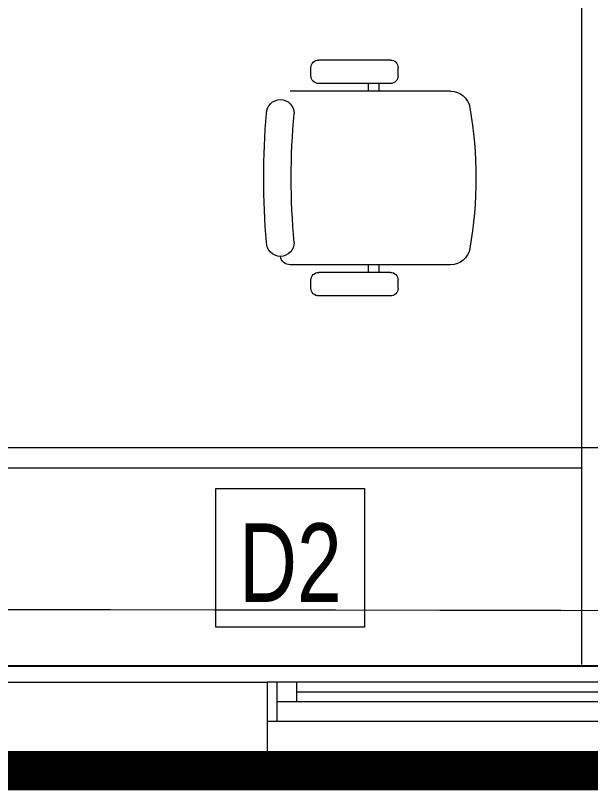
# Model space of a CAD drawing. Header units: metres. Extents: x 75097 to 220762, y -1557923 to -1361206.
# Drawn here: x 197522 to 198986, y -1469936 to -1467982 of the extents above; entities that cross this region are included whole.
import ezdxf

# ---------------------------------------------------------------- set-up
doc = ezdxf.new("R2010")
doc.units = ezdxf.units.M
doc.linetypes.add('DASHED2', pattern=[0.375, 0.25, -0.125])
doc.layers.get('0').update_dxf_attribs({"lineweight": 0})
for name, color, linetype, lineweight in [('A-100 - Copy$0$Aluminum', 8, 'Continuous', 0), ('A-100 - Copy$0$Medical Equipment and Furniture', 8, 'Continuous', 0), ('A-100 - Copy$0$NEW', 8, 'Continuous', 5), ('A-100 - Copy$0$Proj', 8, 'Continuous', 0), ('A-100 - Copy$0$Walls', 8, 'Continuous', 0)]:
    doc.layers.add(name, color=color, linetype=linetype, lineweight=lineweight)
doc.layers.add('A-100 - Copy$0$axes', color=8, linetype='Continuous')
doc.layers.add('E-POWR', color=7, linetype='Continuous', lineweight=9, true_color=0x4e7e3e)
doc.styles.add('A-100 - Copy$0$X3G_ENTITY_2587EA', font='swisscl.ttf', dxfattribs={"height": 200})

# ---------------------------------------------------------------- blocks, each defined once
blk = doc.blocks.new('*X81')
for p, q in [((5, 3), (5, 3)), ((5, 3), (5, 3)), ((5, 3), (5, 3)), ((5, 3), (5, 3)), ((5, 3), (5, 3)), ((5, 3), (5, 3)), ((5, 3), (5, 3)), ((5, 3), (5, 3)), ((5, 3), (5, 3)), ((5, 3), (5, 3)), ((5, 3), (5, 3)), ((5, 3), (5, 3)), ((5, 3), (5, 3)), ((5, 3), (5, 3)), ((5, 3), (5, 3)), ((5, 3), (5, 3)), ((5, 3), (5, 3)), ((5, 3), (5, 3)), ((5, 3), (5, 3)), ((5, 3), (5, 3)), ((5, 3), (5, 3)), ((5, 3), (5, 3)), ((5, 3), (5, 3)), ((5, 3), (5, 3)), ((5, 3), (5, 3)), ((5, 3), (5, 3)), ((5, 3), (5, 3)), ((5, 3), (5, 3)), ((5, 3), (5, 3)), ((5, 3), (5, 3)), ((5, 3), (5, 3)), ((5, 3), (5, 3)), ((5, 3), (5, 3)), ((5, 3), (5, 3)), ((5, 3), (5, 3)), ((5, 3), (5, 3)), ((5, 3), (5, 3)), ((5, 3), (5, 3)), ((5, 3), (5, 3)), ((5, 3), (5, 3)), ((5, 3), (5, 3)), ((5, 3), (5, 3)), ((5, 3), (5, 3)), ((5, 3), (5, 3)), ((5, 3), (5, 3)), ((5, 3), (5, 3)), ((5, 3), (5, 3)), ((5, 3), (5, 3)), ((5, 3), (5, 3)), ((5, 3), (5, 3)), ((5, 3), (5, 3)), ((5, 3), (5, 3)), ((5, 3), (5, 3)), ((5, 3), (5, 3)), ((5, 3), (5, 3)), ((5, 3), (5, 3)), ((5, 3), (5, 3)), ((5, 3), (5, 3)), ((5, 3), (5, 3)), ((5, 3), (5, 3)), ((5, 3), (5, 3)), ((5, 3), (5, 3)), ((5, 3), (5, 3)), ((5, 3), (5, 3)), ((5, 3), (5, 3)), ((5, 3), (5, 3)), ((6, 3), (5, 3)), ((5, 3), (5, 3)), ((6, 3), (5, 3)), ((5, 3), (5, 3)), ((6, 3), (5, 3)), ((5, 3), (5, 3)), ((6, 3), (5, 3)), ((5, 3), (5, 3)), ((5, 3), (5, 3)), ((5, 3), (5, 3)), ((5, 3), (5, 3)), ((5, 3), (5, 3)), ((5, 3), (5, 3)), ((5, 3), (5, 3)), ((5, 3), (5, 3)), ((5, 3), (5, 3)), ((5, 3), (5, 3)), ((5, 3), (5, 3)), ((5, 3), (5, 3)), ((5, 3), (5, 3)), ((5, 3), (5, 3)), ((5, 3), (5, 3)), ((5, 3), (5, 3)), ((5, 3), (5, 3)), ((5, 3), (5, 3)), ((5, 3), (5, 3)), ((5, 3), (5, 3)), ((5, 3), (5, 3)), ((5, 3), (5, 3)), ((5, 3), (5, 3)), ((6, 3), (6, 3)), ((6, 3), (6, 3)), ((6, 3), (6, 3)), ((6, 3), (6, 3)), ((6, 3), (6, 3)), ((6, 3), (6, 3)), ((6, 3), (6, 3)), ((6, 3), (6, 3)), ((6, 3), (6, 3)), ((6, 3), (6, 3)), ((6, 3), (6, 3)), ((6, 3), (6, 3)), ((6, 3), (6, 3)), ((6, 3), (6, 3)), ((6, 3), (6, 3)), ((6, 3), (6, 3)), ((6, 3), (6, 3)), ((6, 3), (6, 3)), ((6, 3), (6, 3)), ((6, 3), (6, 3)), ((6, 3), (6, 3)), ((6, 3), (6, 3)), ((6, 3), (6, 3)), ((6, 3), (6, 3)), ((6, 3), (6, 3)), ((6, 3), (6, 3)), ((6, 3), (6, 3)), ((6, 3), (6, 3)), ((6, 3), (6, 3)), ((6, 3), (6, 3)), ((6, 3), (6, 3)), ((6, 3), (6, 3)), ((6, 3), (6, 3)), ((6, 3), (6, 3)), ((6, 3), (6, 3)), ((6, 3), (6, 3)), ((6, 3), (6, 3)), ((6, 3), (6, 3)), ((6, 3), (6, 3)), ((6, 3), (6, 3)), ((6, 3), (6, 3)), ((6, 3), (6, 3)), ((6, 3), (6, 3)), ((6, 3), (6, 3)), ((6, 3), (6, 3)), ((6, 3), (6, 3)), ((6, 3), (6, 3)), ((6, 3), (6, 3)), ((6, 3), (6, 3)), ((6, 3), (6, 3)), ((6, 3), (6, 3)), ((6, 3), (6, 3)), ((6, 3), (6, 3)), ((6, 3), (6, 3)), ((6, 3), (6, 3)), ((6, 3), (6, 3)), ((6, 3), (6, 3)), ((6, 3), (6, 3)), ((6, 3), (6, 3)), ((6, 3), (6, 3)), ((6, 3), (6, 3)), ((6, 3), (6, 3)), ((6, 3), (6, 3)), ((6, 3), (6, 3)), ((6, 3), (6, 3)), ((6, 3), (6, 3)), ((6, 3), (6, 3)), ((6, 3), (6, 3)), ((6, 3), (6, 3)), ((6, 3), (6, 3)), ((6, 3), (6, 3)), ((6, 3), (6, 3)), ((6, 3), (6, 3)), ((6, 3), (6, 3)), ((6, 3), (6, 3)), ((6, 3), (6, 3)), ((6, 3), (6, 3)), ((6, 3), (6, 3)), ((6, 3), (6, 3)), ((6, 3), (6, 3)), ((6, 3), (6, 3)), ((6, 3), (6, 3)), ((6, 3), (6, 3)), ((6, 3), (6, 3)), ((6, 3), (6, 3)), ((6, 3), (6, 3)), ((6, 3), (6, 3)), ((6, 3), (6, 3)), ((6, 3), (6, 3)), ((6, 3), (6, 3)), ((6, 3), (6, 3)), ((6, 3), (6, 3)), ((6, 3), (6, 3)), ((6, 3), (6, 3)), ((6, 3), (6, 3)), ((6, 3), (6, 3)), ((6, 3), (6, 3)), ((6, 3), (6, 3)), ((6, 3), (6, 3)), ((6, 3), (6, 3)), ((6, 3), (6, 3)), ((6, 3), (6, 3)), ((6, 3), (6, 3)), ((6, 3), (6, 3)), ((6, 3), (6, 3)), ((6, 3), (6, 3)), ((6, 3), (6, 3)), ((6, 3), (6, 3)), ((6, 3), (6, 3)), ((6, 3), (6, 3)), ((6, 3), (6, 3)), ((6, 3), (6, 3)), ((6, 3), (6, 3)), ((6, 3), (6, 3)), ((6, 3), (6, 3)), ((6, 3), (6, 3)), ((6, 3), (6, 3)), ((6, 3), (6, 3)), ((6, 3), (6, 3)), ((6, 3), (6, 3)), ((6, 3), (6, 3)), ((6, 3), (6, 3)), ((6, 3), (6, 3)), ((6, 3), (6, 3)), ((6, 3), (6, 3)), ((6, 3), (6, 3)), ((6, 3), (6, 3)), ((6, 3), (6, 3)), ((6, 3), (6, 3)), ((6, 3), (6, 3)), ((6, 3), (6, 3)), ((6, 3), (6, 3)), ((6, 3), (6, 3)), ((6, 3), (6, 3)), ((6, 3), (6, 3)), ((6, 3), (6, 3)), ((6, 3), (6, 3)), ((6, 3), (6, 3)), ((6, 3), (6, 3)), ((6, 3), (6, 3)), ((6, 3), (6, 3)), ((6, 3), (6, 3)), ((6, 3), (6, 3)), ((6, 3), (6, 3)), ((6, 3), (6, 3)), ((6, 3), (6, 3)), ((6, 3), (6, 3)), ((6, 3), (6, 3)), ((6, 3), (6, 3)), ((6, 3), (6, 3)), ((6, 3), (6, 3)), ((6, 3), (6, 3)), ((6, 3), (6, 3)), ((6, 3), (6, 3)), ((6, 3), (6, 3)), ((6, 3), (6, 3)), ((6, 3), (6, 3)), ((6, 3), (6, 3)), ((6, 3), (6, 3)), ((6, 3), (6, 3)), ((6, 3), (6, 3)), ((6, 3), (6, 3)), ((6, 3), (6, 3)), ((6, 3), (6, 3)), ((6, 3), (6, 3)), ((6, 3), (6, 3)), ((6, 3), (6, 3)), ((6, 3), (6, 3)), ((6, 3), (6, 3)), ((6, 3), (6, 3)), ((6, 3), (6, 3)), ((6, 3), (6, 3)), ((6, 3), (6, 3)), ((6, 3), (6, 3)), ((6, 3), (6, 3)), ((6, 3), (6, 3)), ((6, 3), (6, 3)), ((6, 3), (6, 3)), ((6, 3), (6, 3)), ((6, 3), (6, 3)), ((6, 3), (6, 3)), ((6, 3), (6, 3)), ((6, 3), (6, 3)), ((6, 3), (6, 3)), ((6, 3), (6, 3)), ((6, 3), (6, 3)), ((6, 3), (6, 3)), ((6, 3), (6, 3)), ((6, 3), (6, 3)), ((6, 3), (6, 3)), ((6, 3), (6, 3)), ((6, 3), (6, 3)), ((6, 3), (6, 3)), ((6, 3), (6, 3)), ((6, 3), (6, 3)), ((6, 3), (6, 3)), ((6, 3), (6, 3)), ((6, 3), (6, 3)), ((6, 3), (6, 3)), ((6, 3), (6, 3)), ((6, 3), (6, 3)), ((6, 3), (6, 3)), ((6, 3), (6, 3)), ((6, 3), (6, 3)), ((6, 3), (5, 3)), ((6, 3), (5, 3)), ((6, 3), (5, 3)), ((6, 3), (5, 3)), ((6, 3), (5, 3)), ((6, 3), (6, 3)), ((6, 3), (6, 3)), ((6, 3), (6, 3)), ((6, 3), (6, 3)), ((6, 3), (6, 3)), ((6, 3), (6, 3)), ((6, 3), (6, 3)), ((6, 3), (6, 3)), ((6, 3), (6, 3)), ((6, 3), (6, 3)), ((6, 3), (6, 3)), ((6, 3), (6, 3)), ((6, 3), (6, 3)), ((6, 3), (6, 3)), ((6, 3), (6, 3)), ((6, 3), (6, 3)), ((6, 3), (6, 3)), ((6, 3), (6, 3)), ((6, 3), (6, 3)), ((6, 3), (6, 3)), ((6, 3), (6, 3)), ((6, 3), (6, 3)), ((6, 3), (6, 3)), ((6, 3), (6, 3)), ((6, 3), (6, 3)), ((6, 3), (6, 3)), ((6, 3), (6, 3)), ((6, 3), (6, 3)), ((6, 3), (6, 3)), ((6, 3), (6, 3)), ((6, 3), (6, 3)), ((6, 3), (6, 3)), ((6, 3), (6, 3)), ((6, 3), (6, 3)), ((6, 3), (6, 3)), ((6, 3), (6, 3)), ((6, 3), (6, 3)), ((6, 3), (6, 3)), ((6, 3), (6, 3)), ((6, 3), (6, 3)), ((6, 3), (6, 3)), ((6, 3), (6, 3)), ((6, 3), (6, 3)), ((6, 3), (6, 3)), ((6, 3), (6, 3)), ((6, 3), (6, 3)), ((6, 3), (6, 3)), ((6, 3), (6, 3)), ((6, 3), (6, 3)), ((6, 3), (6, 3)), ((6, 3), (6, 3)), ((6, 3), (6, 3)), ((6, 3), (6, 3)), ((6, 3), (6, 3)), ((6, 3), (6, 3)), ((6, 3), (6, 3)), ((6, 3), (6, 3)), ((6, 3), (6, 3)), ((6, 3), (6, 3)), ((6, 3), (6, 3)), ((6, 3), (6, 3)), ((6, 3), (6, 3)), ((6, 3), (6, 3)), ((6, 3), (6, 3)), ((6, 3), (6, 3)), ((6, 3), (6, 3)), ((6, 3), (6, 3)), ((6, 3), (6, 3)), ((6, 3), (6, 3)), ((6, 3), (6, 3)), ((6, 3), (6, 3)), ((6, 3), (6, 3)), ((6, 3), (6, 3)), ((6, 3), (6, 3)), ((6, 3), (6, 3)), ((6, 3), (6, 3)), ((6, 3), (6, 3)), ((6, 3), (6, 3)), ((6, 3), (6, 3)), ((6, 3), (6, 3)), ((6, 3), (6, 3)), ((6, 3), (6, 3)), ((6, 3), (6, 3)), ((6, 3), (6, 3)), ((6, 3), (6, 3)), ((6, 3), (6, 3)), ((6, 3), (6, 3)), ((6, 3), (6, 3)), ((6, 3), (6, 3)), ((6, 3), (6, 3)), ((6, 3), (6, 3)), ((6, 3), (6, 3)), ((6, 3), (6, 3)), ((6, 3), (6, 3)), ((6, 3), (6, 3)), ((6, 3), (6, 3)), ((6, 3), (6, 3)), ((6, 3), (6, 3)), ((6, 3), (6, 3)), ((6, 3), (6, 3)), ((6, 3), (6, 3)), ((6, 3), (6, 3)), ((6, 3), (6, 3)), ((6, 3), (6, 3)), ((6, 3), (6, 3)), ((6, 3), (6, 3)), ((6, 3), (6, 3)), ((6, 3), (6, 3)), ((6, 3), (6, 3)), ((6, 3), (6, 3)), ((6, 3), (6, 3)), ((6, 3), (6, 3)), ((6, 3), (6, 3)), ((6, 3), (6, 3)), ((6, 3), (6, 3)), ((6, 3), (6, 3)), ((6, 3), (6, 3)), ((6, 3), (6, 3)), ((6, 3), (6, 3)), ((6, 3), (6, 3)), ((6, 3), (6, 3)), ((6, 3), (6, 3)), ((6, 3), (6, 3)), ((6, 3), (6, 3)), ((6, 3), (6, 3)), ((6, 3), (6, 3)), ((6, 3), (6, 3)), ((6, 3), (6, 3)), ((6, 3), (6, 3)), ((6, 3), (6, 3)), ((6, 3), (6, 3)), ((6, 3), (6, 3)), ((6, 3), (6, 3)), ((6, 3), (6, 3)), ((6, 3), (6, 3)), ((6, 3), (6, 3)), ((6, 3), (6, 3)), ((6, 3), (6, 3)), ((6, 3), (6, 3)), ((6, 3), (6, 3)), ((6, 3), (6, 3)), ((6, 3), (6, 3)), ((6, 3), (6, 3)), ((6, 3), (6, 3)), ((6, 3), (6, 3)), ((6, 3), (6, 3)), ((6, 3), (6, 3)), ((6, 3), (6, 3)), ((6, 3), (6, 3)), ((6, 3), (6, 3)), ((6, 3), (6, 3)), ((6, 3), (6, 3)), ((6, 3), (6, 3)), ((6, 3), (6, 3)), ((6, 3), (6, 3)), ((6, 3), (6, 3)), ((6, 3), (6, 3)), ((6, 3), (6, 3)), ((6, 3), (6, 3)), ((6, 3), (6, 3)), ((6, 3), (6, 3)), ((6, 3), (6, 3)), ((6, 3), (6, 3)), ((6, 3), (6, 3)), ((6, 3), (6, 3)), ((6, 3), (6, 3)), ((6, 3), (6, 3)), ((6, 3), (6, 3)), ((6, 3), (6, 3)), ((6, 3), (6, 3)), ((6, 3), (6, 3)), ((6, 3), (6, 3)), ((6, 3), (6, 3)), ((6, 3), (6, 3)), ((6, 3), (6, 3)), ((6, 3), (6, 3)), ((6, 3), (6, 3)), ((6, 3), (6, 3)), ((6, 3), (6, 3)), ((6, 3), (6, 3)), ((6, 3), (6, 3)), ((6, 3), (6, 3)), ((6, 3), (6, 3)), ((6, 3), (6, 3)), ((6, 3), (6, 3)), ((6, 3), (6, 3)), ((6, 3), (6, 3)), ((6, 3), (6, 3)), ((6, 3), (6, 3)), ((6, 3), (6, 3)), ((6, 3), (6, 3)), ((6, 3), (6, 3)), ((6, 3), (6, 3)), ((6, 3), (6, 3)), ((6, 3), (6, 3)), ((6, 3), (6, 3)), ((6, 3), (6, 3)), ((6, 3), (6, 3)), ((6, 3), (6, 3)), ((6, 3), (6, 3)), ((6, 3), (6, 3)), ((6, 3), (6, 3)), ((6, 3), (6, 3)), ((6, 3), (6, 3)), ((6, 3), (6, 3)), ((6, 3), (6, 3)), ((6, 3), (6, 3)), ((6, 3), (6, 3)), ((6, 3), (6, 3)), ((6, 3), (6, 3)), ((6, 3), (6, 3)), ((6, 3), (6, 3)), ((6, 3), (6, 3)), ((6, 3), (6, 3)), ((6, 3), (6, 3)), ((6, 3), (6, 3)), ((6, 3), (6, 3)), ((6, 3), (6, 3)), ((6, 3), (6, 3)), ((6, 3), (6, 3)), ((6, 3), (6, 3)), ((6, 3), (6, 3)), ((6, 3), (6, 3)), ((6, 3), (6, 3)), ((6, 3), (6, 3)), ((6, 3), (6, 3)), ((6, 3), (6, 3)), ((6, 3), (6, 3)), ((6, 3), (6, 3)), ((6, 3), (6, 3)), ((6, 3), (6, 3)), ((6, 3), (6, 3)), ((6, 3), (6, 3)), ((6, 3), (6, 3)), ((6, 3), (6, 3)), ((6, 3), (6, 3)), ((6, 3), (6, 3)), ((6, 3), (6, 3)), ((6, 3), (6, 3)), ((6, 3), (6, 3)), ((6, 3), (6, 3)), ((6, 3), (6, 3)), ((6, 3), (6, 3)), ((6, 3), (6, 3)), ((6, 3), (6, 3)), ((6, 3), (6, 3)), ((6, 3), (6, 3)), ((6, 3), (6, 3)), ((6, 3), (6, 3)), ((6, 3), (6, 3)), ((6, 3), (6, 3)), ((6, 3), (6, 3)), ((6, 3), (6, 3)), ((6, 3), (6, 3)), ((6, 3), (6, 3)), ((6, 3), (6, 3)), ((6, 3), (6, 3)), ((6, 3), (6, 3)), ((6, 3), (6, 3)), ((6, 3), (6, 3)), ((6, 3), (6, 3)), ((6, 3), (6, 3)), ((6, 3), (6, 3)), ((6, 3), (6, 3)), ((6, 3), (6, 3)), ((6, 3), (6, 3)), ((6, 3), (6, 3)), ((6, 3), (6, 3)), ((6, 3), (6, 3)), ((6, 3), (6, 3)), ((6, 3), (6, 3)), ((6, 3), (6, 3)), ((6, 3), (6, 3)), ((6, 3), (6, 3)), ((6, 3), (6, 3)), ((6, 3), (6, 3)), ((6, 3), (6, 3)), ((6, 3), (6, 3)), ((6, 3), (6, 3)), ((6, 3), (6, 3)), ((6, 3), (6, 3)), ((6, 3), (6, 3)), ((6, 3), (6, 3)), ((6, 3), (6, 3)), ((6, 3), (6, 3)), ((6, 3), (6, 3)), ((6, 3), (6, 3)), ((6, 3), (6, 3)), ((6, 3), (6, 3)), ((6, 3), (6, 3)), ((6, 3), (6, 3)), ((6, 3), (6, 3)), ((6, 3), (6, 3)), ((6, 3), (6, 3)), ((6, 3), (6, 3)), ((6, 3), (6, 3)), ((6, 3), (6, 3)), ((6, 3), (6, 3)), ((6, 3), (6, 3)), ((6, 3), (6, 3)), ((6, 3), (6, 3)), ((6, 3), (6, 3)), ((6, 3), (6, 3)), ((6, 3), (6, 3)), ((6, 3), (6, 3)), ((6, 3), (6, 3)), ((6, 3), (6, 3)), ((6, 3), (6, 3)), ((6, 3), (6, 3)), ((6, 3), (6, 3)), ((6, 3), (6, 3)), ((6, 3), (6, 3)), ((6, 3), (6, 3)), ((6, 3), (6, 3)), ((6, 3), (6, 3)), ((6, 3), (6, 3)), ((6, 3), (6, 3))]:
    blk.add_line(p, q)
blk = doc.blocks.new('*X82')
for p, q in [((13, 1), (13, 1)), ((13, 1), (13, 1)), ((13, 1), (13, 1)), ((13, 1), (13, 1)), ((13, 1), (13, 1)), ((13, 1), (13, 1)), ((13, 1), (13, 1)), ((13, 1), (13, 1)), ((13, 1), (13, 1)), ((13, 1), (13, 1)), ((13, 1), (13, 1)), ((13, 1), (13, 1)), ((13, 1), (13, 1)), ((13, 1), (13, 1)), ((13, 1), (13, 1)), ((13, 1), (14, 1)), ((13, 1), (14, 1)), ((13, 1), (14, 1)), ((13, 1), (13, 1)), ((13, 1), (13, 1)), ((13, 1), (13, 1)), ((13, 1), (13, 1)), ((13, 1), (13, 1)), ((13, 1), (13, 1)), ((13, 1), (13, 1)), ((13, 1), (13, 1)), ((13, 1), (13, 1)), ((13, 1), (13, 1)), ((13, 1), (13, 1)), ((13, 1), (13, 1)), ((13, 1), (13, 1)), ((13, 1), (13, 1)), ((13, 1), (13, 1)), ((13, 1), (13, 1)), ((13, 1), (13, 1)), ((13, 1), (13, 1)), ((13, 1), (13, 1)), ((13, 1), (13, 1)), ((13, 1), (13, 1)), ((13, 1), (13, 1)), ((13, 1), (13, 1)), ((13, 1), (13, 1)), ((13, 1), (13, 1)), ((13, 1), (13, 1)), ((13, 1), (13, 1)), ((13, 1), (13, 1)), ((13, 1), (13, 1)), ((13, 1), (13, 1)), ((13, 1), (13, 1)), ((13, 1), (13, 1)), ((13, 1), (13, 1)), ((13, 1), (13, 1)), ((13, 1), (13, 1)), ((13, 1), (13, 1)), ((13, 1), (13, 1)), ((13, 1), (13, 1)), ((13, 1), (13, 1)), ((13, 1), (13, 1)), ((13, 1), (13, 1)), ((13, 1), (13, 1)), ((13, 1), (13, 1)), ((13, 1), (13, 1)), ((13, 1), (13, 1)), ((13, 1), (13, 1)), ((13, 1), (13, 1)), ((13, 1), (13, 1)), ((13, 1), (13, 1)), ((13, 1), (13, 1)), ((13, 1), (13, 1)), ((13, 1), (13, 1)), ((13, 1), (13, 1)), ((13, 1), (13, 1)), ((13, 1), (13, 1)), ((13, 1), (13, 1)), ((13, 1), (13, 1)), ((13, 1), (13, 1)), ((13, 1), (13, 1)), ((13, 1), (13, 1)), ((13, 1), (13, 1)), ((13, 1), (13, 1)), ((13, 1), (13, 1)), ((13, 1), (13, 1)), ((13, 1), (13, 1)), ((13, 1), (13, 1)), ((13, 1), (13, 1)), ((13, 1), (13, 1)), ((13, 1), (13, 1)), ((13, 1), (13, 1)), ((13, 1), (13, 1)), ((13, 1), (13, 1)), ((13, 1), (13, 1)), ((13, 1), (13, 1)), ((13, 1), (13, 1)), ((13, 1), (13, 1)), ((13, 1), (13, 1)), ((13, 1), (13, 1)), ((13, 1), (13, 1)), ((13, 1), (13, 1)), ((13, 1), (13, 1)), ((13, 1), (13, 1)), ((13, 1), (13, 1)), ((13, 1), (13, 1)), ((13, 1), (13, 1)), ((13, 1), (13, 1)), ((13, 1), (13, 1)), ((13, 1), (13, 1)), ((13, 1), (13, 1)), ((13, 1), (13, 1)), ((13, 1), (13, 1)), ((13, 1), (13, 1)), ((13, 1), (13, 1)), ((13, 1), (13, 1)), ((13, 1), (13, 1)), ((13, 1), (13, 1)), ((13, 1), (13, 1)), ((13, 1), (13, 1)), ((13, 1), (13, 1)), ((13, 1), (13, 1)), ((13, 1), (13, 1)), ((13, 1), (13, 1)), ((13, 1), (13, 1)), ((13, 1), (13, 1)), ((13, 1), (13, 1)), ((13, 1), (14, 1)), ((13, 0), (13, 0)), ((13, 0), (13, 0)), ((13, 0), (13, 0)), ((13, 0), (13, 0)), ((13, 0), (13, 0)), ((13, 0), (13, 0)), ((13, 0), (13, 0)), ((13, 0), (13, 0)), ((13, 0), (13, 0)), ((13, 0), (13, 0)), ((13, 0), (13, 0)), ((13, 0), (13, 0)), ((13, 0), (13, 0)), ((13, 0), (13, 0)), ((13, 0), (13, 0)), ((13, 0), (13, 0)), ((13, 0), (13, 0)), ((13, 0), (13, 0)), ((13, 0), (13, 0)), ((13, 0), (13, 0)), ((13, 0), (13, 0)), ((13, 0), (13, 0)), ((13, 0), (13, 0)), ((13, 0), (13, 0)), ((13, 0), (13, 0)), ((13, 0), (13, 0)), ((13, 0), (13, 0)), ((13, 0), (13, 0)), ((13, 0), (13, 0)), ((13, 0), (13, 0)), ((13, 0), (13, 0)), ((13, 0), (13, 0)), ((13, 0), (13, 0)), ((13, 0), (13, 0)), ((13, 0), (13, 0)), ((13, 0), (13, 0)), ((13, 0), (13, 0)), ((13, 0), (13, 0)), ((13, 0), (13, 0)), ((13, 0), (13, 0)), ((13, 0), (13, 0)), ((13, 0), (13, 0)), ((13, 0), (13, 0)), ((13, 0), (13, 0)), ((13, 0), (13, 0)), ((13, 0), (13, 0)), ((13, 0), (13, 0)), ((13, 0), (13, 0)), ((13, 0), (14, 0)), ((13, 0), (14, 0)), ((13, 0), (13, 0)), ((13, 0), (14, 0)), ((14, 1), (14, 1)), ((14, 1), (14, 1)), ((14, 1), (14, 1)), ((14, 1), (14, 1)), ((14, 1), (14, 1)), ((14, 1), (14, 1)), ((14, 1), (14, 1)), ((14, 1), (14, 1)), ((14, 1), (14, 1)), ((14, 1), (14, 1)), ((14, 1), (14, 1)), ((14, 1), (14, 1)), ((14, 1), (14, 1)), ((14, 1), (14, 1)), ((14, 1), (14, 1)), ((14, 1), (14, 1)), ((14, 1), (14, 1)), ((14, 1), (14, 1)), ((14, 1), (14, 1)), ((14, 1), (14, 1)), ((14, 1), (14, 1)), ((14, 1), (14, 1)), ((14, 1), (14, 1)), ((14, 1), (14, 1)), ((14, 1), (14, 1)), ((14, 1), (14, 1)), ((14, 1), (14, 1)), ((14, 1), (14, 1)), ((14, 1), (14, 1)), ((14, 1), (14, 1)), ((14, 1), (14, 1)), ((14, 1), (14, 1)), ((14, 1), (14, 1)), ((14, 1), (14, 1)), ((14, 1), (14, 1)), ((14, 1), (14, 1)), ((14, 1), (14, 1)), ((14, 1), (14, 1)), ((14, 1), (14, 1)), ((14, 1), (14, 1)), ((14, 1), (14, 1)), ((14, 1), (14, 1)), ((14, 1), (14, 1)), ((14, 1), (14, 1)), ((14, 1), (14, 1)), ((14, 1), (14, 1)), ((14, 1), (14, 1)), ((14, 1), (14, 1)), ((14, 1), (14, 1)), ((14, 1), (14, 1)), ((14, 1), (14, 1)), ((14, 1), (14, 1)), ((14, 1), (14, 1)), ((14, 1), (14, 1)), ((14, 1), (14, 1)), ((14, 1), (14, 1)), ((14, 1), (14, 1)), ((14, 1), (14, 1)), ((14, 1), (14, 1)), ((14, 1), (14, 1)), ((14, 1), (14, 1)), ((14, 1), (14, 1)), ((14, 1), (14, 1)), ((14, 1), (14, 1)), ((14, 1), (14, 1)), ((14, 1), (14, 1)), ((14, 1), (14, 1)), ((14, 1), (14, 1)), ((14, 1), (14, 1)), ((14, 1), (14, 1)), ((14, 1), (14, 1)), ((14, 1), (14, 1)), ((14, 1), (14, 1)), ((14, 1), (14, 1)), ((14, 1), (14, 1)), ((14, 1), (14, 1)), ((14, 1), (14, 1)), ((14, 1), (14, 1)), ((14, 1), (14, 1)), ((14, 1), (14, 1)), ((14, 1), (14, 1)), ((14, 1), (14, 1)), ((14, 1), (14, 1)), ((14, 1), (14, 1)), ((14, 1), (14, 1)), ((14, 1), (14, 1)), ((14, 1), (14, 1)), ((14, 1), (14, 1)), ((14, 1), (14, 1)), ((14, 1), (14, 1)), ((14, 1), (14, 1)), ((14, 1), (14, 1)), ((14, 1), (14, 1)), ((14, 1), (14, 1)), ((14, 0), (14, 0)), ((14, 0), (14, 0)), ((14, 0), (14, 0)), ((14, 0), (14, 0)), ((14, 0), (14, 0)), ((14, 0), (14, 0)), ((14, 0), (14, 0)), ((14, 0), (14, 0)), ((14, 0), (14, 0)), ((14, 0), (14, 0)), ((14, 0), (14, 0)), ((14, 0), (14, 0)), ((14, 0), (14, 0)), ((14, 0), (14, 0)), ((14, 0), (14, 0)), ((14, 0), (14, 0)), ((14, 0), (14, 0)), ((14, 0), (14, 0)), ((14, 0), (14, 0)), ((14, 0), (14, 0)), ((14, 0), (14, 0)), ((14, 0), (14, 0)), ((14, 0), (14, 0)), ((14, 0), (14, 0)), ((14, 0), (14, 0)), ((14, 0), (14, 0)), ((14, 0), (14, 0)), ((14, 0), (14, 0)), ((14, 0), (14, 0)), ((14, 0), (14, 0)), ((14, 0), (14, 0)), ((14, 0), (14, 0)), ((14, 0), (14, 0)), ((14, 0), (14, 0)), ((14, 0), (14, 0)), ((14, 0), (14, 0)), ((14, 0), (14, 0)), ((14, 0), (14, 0)), ((14, 0), (14, 0)), ((14, 0), (14, 0)), ((14, 0), (14, 0)), ((14, 0), (14, 0)), ((14, 0), (14, 0)), ((14, 0), (14, 0)), ((14, 0), (14, 0)), ((14, 0), (14, 0)), ((14, 0), (14, 0)), ((14, 0), (14, 0)), ((13, 0), (13, 0)), ((13, 0), (14, 0)), ((13, 0), (13, 0)), ((13, 0), (14, 0)), ((13, 0), (13, 0)), ((13, 0), (14, 0)), ((13, 0), (13, 0)), ((13, 0), (13, 0)), ((13, 0), (13, 0)), ((13, 0), (13, 0)), ((13, 0), (14, 0)), ((13, 0), (13, 0)), ((13, 0), (14, 0)), ((13, 0), (13, 0)), ((13, 0), (14, 0)), ((13, 0), (13, 0)), ((13, 0), (14, 0)), ((13, 0), (13, 0)), ((13, 0), (14, 0)), ((13, 0), (13, 0)), ((13, 0), (14, 0)), ((13, 0), (13, 0)), ((13, 0), (14, 0)), ((13, 0), (13, 0)), ((13, 0), (13, 0)), ((13, 0), (13, 0)), ((13, 0), (14, 0)), ((13, 0), (13, 0)), ((13, 0), (14, 0)), ((13, 0), (13, 0)), ((13, 0), (14, 0)), ((13, 0), (13, 0)), ((13, 0), (14, 0)), ((13, 0), (13, 0)), ((13, 0), (13, 0)), ((13, 0), (13, 0)), ((13, 0), (13, 0)), ((13, 0), (13, 0)), ((13, 0), (13, 0)), ((13, 0), (13, 0)), ((13, 0), (13, 0)), ((13, 0), (13, 0)), ((13, 0), (13, 0)), ((13, 0), (13, 0)), ((13, 0), (13, 0)), ((13, 0), (13, 0)), ((13, 0), (13, 0)), ((13, 0), (13, 0)), ((13, 0), (13, 0)), ((13, 0), (13, 0)), ((13, 0), (13, 0)), ((13, 0), (13, 0)), ((13, 0), (13, 0)), ((13, 0), (13, 0)), ((13, 0), (13, 0)), ((13, 0), (13, 0)), ((13, 0), (13, 0)), ((13, 0), (13, 0)), ((13, 0), (13, 0)), ((13, 0), (13, 0)), ((13, 0), (13, 0)), ((13, 0), (13, 0)), ((13, 0), (13, 0)), ((13, 0), (13, 0)), ((13, -1), (13, -1)), ((13, -1), (13, -1)), ((13, -1), (13, -1)), ((13, -1), (13, -1)), ((13, -1), (13, -1)), ((13, -1), (14, -1)), ((13, -1), (13, -1)), ((14, 0), (14, 0)), ((14, 0), (14, 0)), ((14, 0), (14, 0)), ((14, 0), (14, 0)), ((14, 0), (14, 0)), ((14, 0), (14, 0)), ((14, 0), (14, 0)), ((14, 0), (14, 0)), ((14, 0), (14, 0)), ((14, 0), (14, 0)), ((14, 0), (14, 0)), ((14, 0), (14, 0)), ((14, 0), (14, 0)), ((14, 0), (14, 0)), ((14, 0), (14, 0)), ((13, 0), (14, 0)), ((14, 0), (14, 0)), ((14, 0), (14, 0)), ((14, 0), (14, 0)), ((14, 0), (14, 0)), ((14, 0), (14, 0)), ((14, 0), (14, 0)), ((14, 0), (14, 0)), ((14, 0), (14, 0)), ((14, 0), (14, 0)), ((14, 0), (14, 0)), ((14, 0), (14, 0)), ((14, 0), (14, 0)), ((14, 0), (14, 0)), ((14, 0), (14, 0)), ((14, 0), (14, 0)), ((14, 0), (14, 0)), ((14, 0), (14, 0)), ((14, 0), (14, 0)), ((14, 0), (14, 0)), ((14, 0), (14, 0)), ((14, 0), (14, 0)), ((14, 0), (14, 0)), ((14, 0), (14, 0)), ((14, 0), (14, 0)), ((14, 0), (14, 0)), ((14, 0), (14, 0)), ((14, 0), (14, 0)), ((14, 0), (14, 0)), ((14, 0), (14, 0)), ((14, 0), (14, 0)), ((14, 0), (14, 0)), ((14, 0), (14, 0)), ((14, 0), (14, 0)), ((14, 0), (14, 0)), ((14, -1), (14, -1)), ((14, -1), (14, -1)), ((14, -1), (14, -1)), ((14, -1), (14, -1)), ((14, -1), (14, -1))]:
    blk.add_line(p, q)
blk = doc.blocks.new('A-100 - Copy$0$GF21018-P')
for p, q in [((-0.2207, 0.4756), (-0.2207, 0.0675)), ((0.2205, 0.4756), (0.2205, 0.0675)), ((-0.2806, 0.3422), (-0.2598, 0.3422)), ((0.2596, 0.3422), (0.2804, 0.3422)), ((-0.3002, 0.3226), (-0.3002, 0.14)), ((-0.2402, 0.3226), (-0.2402, 0.14)), ((0.24, 0.3226), (0.24, 0.14)), ((0.3, 0.3226), (0.3, 0.14)), ((-0.2402, 0.2937), (-0.2207, 0.2937)), ((0.2205, 0.2937), (0.24, 0.2937)), ((-0.2402, 0.2671), (-0.2207, 0.2671)), ((0.2205, 0.2671), (0.24, 0.2671)), ((-0.2806, 0.1204), (-0.2598, 0.1204)), ((0.2596, 0.1204), (0.2804, 0.1204))]:
    blk.add_line(p, q)
for points in [[(0.24, 0.2937), (0.24, 0.2937), (0.24, 0.2937), (0.24, 0.2937), (0.24, 0.2937), (0.24, 0.2937), (0.24, 0.2937), (0.24, 0.2937), (0.24, 0.2937), (0.24, 0.2937), (0.24, 0.2937), (0.24, 0.2937), (0.24, 0.2937), (0.24, 0.2937), (0.24, 0.2937), (0.24, 0.2937), (0.24, 0.2937), (0.24, 0.2937), (0.24, 0.2937), (0.24, 0.2937), (0.24, 0.2937), (0.24, 0.2937), (0.24, 0.2937), (0.24, 0.2937), (0.24, 0.2937), (0.24, 0.2937), (0.24, 0.2937), (0.24, 0.2937), (0.24, 0.2937), (0.24, 0.2937), (0.24, 0.2937), (0.24, 0.2937), (0.24, 0.2937), (0.24, 0.2937), (0.24, 0.2937), (0.24, 0.2937), (0.24, 0.2937), (0.24, 0.2937), (0.24, 0.2937), (0.24, 0.2937), (0.24, 0.2937), (0.24, 0.2937), (0.24, 0.2937), (0.24, 0.2937), (0.24, 0.2937), (0.24, 0.2937), (0.24, 0.2937), (0.24, 0.2937), (0.24, 0.2937), (0.24, 0.2937), (0.24, 0.2937), (0.24, 0.2937), (0.24, 0.2937), (0.24, 0.2937), (0.24, 0.2937), (0.24, 0.2937), (0.24, 0.2937), (0.24, 0.2937), (0.24, 0.2937), (0.24, 0.2937), (0.24, 0.2937), (0.24, 0.2937), (0.24, 0.2937), (0.24, 0.2937), (0.24, 0.2937), (0.24, 0.2937), (0.24, 0.2937), (0.24, 0.2937), (0.24, 0.2937), (0.24, 0.2937), (0.24, 0.2937), (0.24, 0.2937), (0.24, 0.2937), (0.24, 0.2937), (0.24, 0.2937), (0.24, 0.2937), (0.24, 0.2937), (0.24, 0.2937), (0.24, 0.2937), (0.24, 0.2937), (0.24, 0.2937), (0.24, 0.2937), (0.24, 0.2937), (0.24, 0.2937), (0.24, 0.2937), (0.24, 0.2937), (0.24, 0.2937), (0.24, 0.2937), (0.24, 0.2937), (0.24, 0.2937), (0.24, 0.2937), (0.24, 0.2937), (0.24, 0.2937), (0.24, 0.2937), (0.24, 0.2937), (0.24, 0.2937), (0.24, 0.2937), (0.24, 0.2937), (0.24, 0.2937), (0.24, 0.2937), (0.24, 0.2937), (0.24, 0.2937), (0.24, 0.2937), (0.24, 0.2937), (0.24, 0.2937), (0.24, 0.2937), (0.24, 0.2937), (0.24, 0.2937), (0.24, 0.2937), (0.24, 0.2937), (0.24, 0.2937), (0.24, 0.2937), (0.24, 0.2937), (0.24, 0.2937), (0.24, 0.2937), (0.24, 0.2937), (0.24, 0.2937), (0.24, 0.2937), (0.24, 0.2937), (0.24, 0.2937), (0.24, 0.2937), (0.24, 0.2937), (0.24, 0.2937), (0.24, 0.2937), (0.24, 0.2937), (0.24, 0.2937), (0.24, 0.2937), (0.24, 0.2937), (0.24, 0.2937), (0.24, 0.2937), (0.24, 0.2937), (0.24, 0.2937), (0.24, 0.2937), (0.24, 0.2937), (0.24, 0.2937), (0.24, 0.2937), (0.24, 0.2937), (0.24, 0.2937), (0.24, 0.2937), (0.24, 0.2937), (0.24, 0.2937), (0.24, 0.2937), (0.24, 0.2937), (0.24, 0.2937), (0.24, 0.2937), (0.24, 0.2937), (0.24, 0.2937), (0.24, 0.2937), (0.24, 0.2937), (0.24, 0.2937), (0.24, 0.2937), (0.24, 0.2937), (0.24, 0.2937), (0.24, 0.2937), (0.24, 0.2937), (0.24, 0.2937), (0.24, 0.2937), (0.24, 0.2937), (0.24, 0.2937), (0.24, 0.2937), (0.24, 0.2937), (0.24, 0.2937), (0.24, 0.2937), (0.24, 0.2937), (0.24, 0.2937), (0.24, 0.2937), (0.24, 0.2937), (0.24, 0.2937), (0.24, 0.2937), (0.24, 0.2937), (0.24, 0.2937), (0.24, 0.2937), (0.24, 0.2937), (0.24, 0.2937), (0.24, 0.2937), (0.24, 0.2937), (0.24, 0.2937), (0.24, 0.2937), (0.24, 0.2937), (0.24, 0.2937), (0.24, 0.2937), (0.24, 0.2937), (0.24, 0.2937), (0.24, 0.2937), (0.24, 0.2937), (0.24, 0.2937), (0.24, 0.2937), (0.24, 0.2937), (0.24, 0.2937), (0.24, 0.2937), (0.24, 0.2937), (0.24, 0.2937), (0.24, 0.2937), (0.24, 0.2937), (0.24, 0.2937), (0.24, 0.2937), (0.24, 0.2937), (0.24, 0.2937), (0.24, 0.2937), (0.24, 0.2937), (0.24, 0.2937), (0.24, 0.2937), (0.24, 0.2937), (0.24, 0.2937), (0.24, 0.2937), (0.24, 0.2937), (0.24, 0.2937), (0.24, 0.2937), (0.24, 0.2937), (0.24, 0.2937), (0.24, 0.2937), (0.24, 0.2937), (0.24, 0.2937), (0.24, 0.2937), (0.24, 0.2937), (0.24, 0.2937), (0.24, 0.2937), (0.24, 0.2937), (0.24, 0.2937), (0.24, 0.2937), (0.24, 0.2937), (0.24, 0.2937), (0.24, 0.2937), (0.24, 0.2937), (0.24, 0.2937), (0.24, 0.2937), (0.24, 0.2937), (0.24, 0.2937), (0.24, 0.2937), (0.24, 0.2937), (0.24, 0.2937), (0.24, 0.2937), (0.24, 0.2937), (0.24, 0.2937), (0.24, 0.2937), (0.24, 0.2937), (0.24, 0.2937), (0.24, 0.2937), (0.24, 0.2937), (0.24, 0.2937), (0.24, 0.2937), (0.24, 0.2937), (0.24, 0.2937), (0.24, 0.2937), (0.24, 0.2937), (0.24, 0.2937), (0.24, 0.2937), (0.24, 0.2937), (0.24, 0.2937), (0.24, 0.2937), (0.24, 0.2937), (0.24, 0.2937), (0.24, 0.2937), (0.24, 0.2937), (0.24, 0.2937), (0.24, 0.2937), (0.24, 0.2937), (0.24, 0.2937), (0.24, 0.2937), (0.24, 0.2937), (0.24, 0.2937), (0.24, 0.2937), (0.24, 0.2937), (0.24, 0.2937), (0.24, 0.2937), (0.24, 0.2937), (0.24, 0.2937), (0.24, 0.2937), (0.24, 0.2937), (0.24, 0.2937), (0.24, 0.2937), (0.24, 0.2937), (0.24, 0.2937), (0.24, 0.2937), (0.24, 0.2937), (0.24, 0.2937), (0.24, 0.2937)], [(0.24, 0.2937), (0.24, 0.2937), (0.24, 0.2937), (0.24, 0.2937), (0.24, 0.2937), (0.24, 0.2937), (0.24, 0.2937), (0.24, 0.2937), (0.24, 0.2937), (0.24, 0.2937), (0.24, 0.2937), (0.24, 0.2937), (0.24, 0.2937), (0.24, 0.2937), (0.24, 0.2937), (0.24, 0.2937), (0.24, 0.2937), (0.24, 0.2937), (0.24, 0.2937), (0.24, 0.2937), (0.24, 0.2937), (0.24, 0.2937), (0.24, 0.2937), (0.24, 0.2937), (0.24, 0.2937), (0.24, 0.2937), (0.24, 0.2937), (0.24, 0.2937), (0.24, 0.2937), (0.24, 0.2937), (0.24, 0.2937), (0.24, 0.2937), (0.24, 0.2937), (0.24, 0.2937), (0.24, 0.2937), (0.24, 0.2937), (0.24, 0.2937), (0.24, 0.2937), (0.24, 0.2937), (0.24, 0.2937), (0.24, 0.2937), (0.24, 0.2937), (0.24, 0.2937), (0.24, 0.2937), (0.24, 0.2937), (0.24, 0.2937), (0.24, 0.2937), (0.24, 0.2937), (0.24, 0.2937), (0.24, 0.2937), (0.24, 0.2937), (0.24, 0.2937), (0.24, 0.2937), (0.24, 0.2937), (0.24, 0.2937), (0.24, 0.2937), (0.24, 0.2937), (0.24, 0.2937), (0.24, 0.2937), (0.24, 0.2937), (0.24, 0.2937), (0.24, 0.2937), (0.24, 0.2937), (0.24, 0.2937), (0.24, 0.2937), (0.24, 0.2937), (0.24, 0.2937), (0.24, 0.2937), (0.24, 0.2937), (0.24, 0.2937), (0.24, 0.2937), (0.24, 0.2937), (0.24, 0.2937), (0.24, 0.2937), (0.24, 0.2937), (0.24, 0.2937), (0.24, 0.2937), (0.24, 0.2937), (0.24, 0.2937), (0.24, 0.2937), (0.24, 0.2937), (0.24, 0.2937), (0.24, 0.2937), (0.24, 0.2937), (0.24, 0.2937), (0.24, 0.2937), (0.24, 0.2937), (0.24, 0.2937), (0.24, 0.2937), (0.24, 0.2937), (0.24, 0.2937), (0.24, 0.2937), (0.24, 0.2937), (0.24, 0.2937), (0.24, 0.2937), (0.24, 0.2937), (0.24, 0.2937), (0.24, 0.2937), (0.24, 0.2937), (0.24, 0.2937), (0.24, 0.2937), (0.24, 0.2937), (0.24, 0.2937), (0.24, 0.2937), (0.24, 0.2937), (0.24, 0.2937), (0.24, 0.2937), (0.24, 0.2937), (0.24, 0.2937), (0.24, 0.2937), (0.24, 0.2937), (0.24, 0.2937), (0.24, 0.2937), (0.24, 0.2937), (0.24, 0.2937), (0.24, 0.2937), (0.24, 0.2937), (0.24, 0.2937), (0.24, 0.2937), (0.24, 0.2937), (0.24, 0.2937), (0.24, 0.2937), (0.24, 0.2937), (0.24, 0.2937), (0.24, 0.2937), (0.24, 0.2937), (0.24, 0.2937), (0.24, 0.2937), (0.24, 0.2937), (0.24, 0.2937), (0.24, 0.2937), (0.24, 0.2937), (0.24, 0.2937), (0.24, 0.2937), (0.24, 0.2937), (0.24, 0.2937), (0.24, 0.2937), (0.24, 0.2937), (0.24, 0.2937), (0.24, 0.2937), (0.24, 0.2937), (0.24, 0.2937), (0.24, 0.2937), (0.24, 0.2937), (0.24, 0.2937), (0.24, 0.2937), (0.24, 0.2937), (0.24, 0.2937), (0.24, 0.2937), (0.24, 0.2937), (0.24, 0.2937), (0.24, 0.2937), (0.24, 0.2937), (0.24, 0.2937), (0.24, 0.2937), (0.24, 0.2937), (0.24, 0.2937), (0.24, 0.2937), (0.24, 0.2937), (0.24, 0.2937), (0.24, 0.2937), (0.24, 0.2937), (0.24, 0.2937), (0.24, 0.2937), (0.24, 0.2937), (0.24, 0.2937), (0.24, 0.2937), (0.24, 0.2937), (0.24, 0.2937), (0.24, 0.2937), (0.24, 0.2937), (0.24, 0.2937), (0.24, 0.2937), (0.24, 0.2937), (0.24, 0.2937), (0.24, 0.2937), (0.24, 0.2937), (0.24, 0.2937), (0.24, 0.2937), (0.24, 0.2937), (0.24, 0.2937), (0.24, 0.2937), (0.24, 0.2937), (0.24, 0.2937), (0.24, 0.2937), (0.24, 0.2937), (0.24, 0.2937), (0.24, 0.2937), (0.24, 0.2937), (0.24, 0.2937), (0.24, 0.2937), (0.24, 0.2937), (0.24, 0.2937), (0.24, 0.2937), (0.24, 0.2937), (0.24, 0.2937), (0.24, 0.2937), (0.24, 0.2937), (0.24, 0.2937), (0.24, 0.2937), (0.24, 0.2937), (0.24, 0.2937), (0.24, 0.2937), (0.24, 0.2937), (0.24, 0.2937), (0.24, 0.2937), (0.24, 0.2937), (0.24, 0.2937), (0.24, 0.2937), (0.24, 0.2937), (0.24, 0.2937), (0.24, 0.2937), (0.24, 0.2937), (0.24, 0.2937), (0.24, 0.2937), (0.24, 0.2937), (0.24, 0.2937), (0.24, 0.2937), (0.24, 0.2937)], [(0.24, 0.2937), (0.24, 0.2937), (0.24, 0.2937), (0.24, 0.2937), (0.24, 0.2937), (0.24, 0.2937), (0.24, 0.2937), (0.24, 0.2937), (0.24, 0.2937), (0.24, 0.2937), (0.24, 0.2937), (0.24, 0.2937), (0.24, 0.2937), (0.24, 0.2937), (0.24, 0.2937), (0.24, 0.2937), (0.24, 0.2937), (0.24, 0.2937), (0.24, 0.2937), (0.24, 0.2937), (0.24, 0.2937), (0.24, 0.2937), (0.24, 0.2937), (0.24, 0.2937), (0.24, 0.2937), (0.24, 0.2937), (0.24, 0.2937), (0.24, 0.2937), (0.24, 0.2937), (0.24, 0.2937), (0.24, 0.2937), (0.24, 0.2937), (0.24, 0.2937), (0.24, 0.2937), (0.24, 0.2937), (0.24, 0.2937), (0.24, 0.2937), (0.24, 0.2937), (0.24, 0.2937), (0.24, 0.2937), (0.24, 0.2937), (0.24, 0.2937), (0.24, 0.2937), (0.24, 0.2937), (0.24, 0.2937), (0.24, 0.2937), (0.24, 0.2937), (0.24, 0.2937), (0.24, 0.2937), (0.24, 0.2937), (0.24, 0.2937), (0.24, 0.2937), (0.24, 0.2937), (0.24, 0.2937), (0.24, 0.2937), (0.24, 0.2937), (0.24, 0.2937), (0.24, 0.2937), (0.24, 0.2937), (0.24, 0.2937), (0.24, 0.2937), (0.24, 0.2937), (0.24, 0.2937), (0.24, 0.2937), (0.24, 0.2937), (0.24, 0.2937), (0.24, 0.2937), (0.24, 0.2937), (0.24, 0.2937), (0.24, 0.2937), (0.24, 0.2937), (0.24, 0.2937), (0.24, 0.2937), (0.24, 0.2937), (0.24, 0.2937), (0.24, 0.2937), (0.24, 0.2937), (0.24, 0.2937), (0.24, 0.2937), (0.24, 0.2937), (0.24, 0.2937), (0.24, 0.2937), (0.24, 0.2937), (0.24, 0.2937), (0.24, 0.2937), (0.24, 0.2937), (0.24, 0.2937), (0.24, 0.2937), (0.24, 0.2937), (0.24, 0.2937), (0.24, 0.2937), (0.24, 0.2937), (0.24, 0.2937), (0.24, 0.2937), (0.24, 0.2937), (0.24, 0.2937), (0.24, 0.2937), (0.24, 0.2937), (0.24, 0.2937), (0.24, 0.2937), (0.24, 0.2937), (0.24, 0.2937), (0.24, 0.2937), (0.24, 0.2937), (0.24, 0.2937), (0.24, 0.2937), (0.24, 0.2937), (0.24, 0.2937), (0.24, 0.2937), (0.24, 0.2937), (0.24, 0.2937), (0.24, 0.2937), (0.24, 0.2937), (0.24, 0.2937), (0.24, 0.2937), (0.24, 0.2937), (0.24, 0.2937), (0.24, 0.2937), (0.24, 0.2937), (0.24, 0.2937), (0.24, 0.2937), (0.24, 0.2937), (0.24, 0.2937), (0.24, 0.2937), (0.24, 0.2937), (0.24, 0.2937), (0.24, 0.2937), (0.24, 0.2937), (0.24, 0.2937), (0.24, 0.2937), (0.24, 0.2937), (0.24, 0.2937), (0.24, 0.2937), (0.24, 0.2937), (0.24, 0.2937), (0.24, 0.2937), (0.24, 0.2937), (0.24, 0.2937), (0.24, 0.2937), (0.24, 0.2937), (0.24, 0.2937), (0.24, 0.2937), (0.24, 0.2937), (0.24, 0.2937), (0.24, 0.2937), (0.24, 0.2937), (0.24, 0.2937), (0.24, 0.2937), (0.24, 0.2937), (0.24, 0.2937), (0.24, 0.2937), (0.24, 0.2937), (0.24, 0.2937), (0.24, 0.2937), (0.24, 0.2937), (0.24, 0.2937), (0.24, 0.2937), (0.24, 0.2937), (0.24, 0.2937), (0.24, 0.2937), (0.24, 0.2937), (0.24, 0.2937), (0.24, 0.2937), (0.24, 0.2937), (0.24, 0.2937), (0.24, 0.2937), (0.24, 0.2937), (0.24, 0.2937), (0.24, 0.2937), (0.24, 0.2937), (0.24, 0.2937), (0.24, 0.2937), (0.24, 0.2937), (0.24, 0.2937), (0.24, 0.2937), (0.24, 0.2937), (0.24, 0.2937), (0.24, 0.2937), (0.24, 0.2937), (0.24, 0.2937), (0.24, 0.2937), (0.24, 0.2937), (0.24, 0.2937), (0.24, 0.2937), (0.24, 0.2937), (0.24, 0.2937), (0.24, 0.2937), (0.24, 0.2937), (0.24, 0.2937), (0.24, 0.2937), (0.24, 0.2937), (0.24, 0.2937), (0.24, 0.2937), (0.24, 0.2937), (0.24, 0.2937), (0.24, 0.2937), (0.24, 0.2937), (0.24, 0.2937), (0.24, 0.2937), (0.24, 0.2937), (0.24, 0.2937), (0.24, 0.2937), (0.24, 0.2937), (0.24, 0.2937), (0.24, 0.2937), (0.24, 0.2937), (0.24, 0.2937), (0.24, 0.2937), (0.24, 0.2937), (0.24, 0.2937), (0.24, 0.2937), (0.24, 0.2937), (0.24, 0.2937), (0.24, 0.2937)]]:
    blk.add_lwpolyline(points, close=True)
for centre, radius, start, end in [((-0.0001, -0.5295), 1.0695, 80.3671, 99.6329), ((-0.1707, 0.4756), 0.05, 99.6329, 180), ((0.1705, 0.4756), 0.05, 0, 80.3671), ((-0.2806, 0.3226), 0.0196, 90, 180), ((-0.2598, 0.3226), 0.0196, 360, 90), ((0.2596, 0.3226), 0.0196, 90, 180), ((0.2804, 0.3226), 0.0196, 0, 90), ((-0.2806, 0.14), 0.0196, 180, 270), ((-0.2598, 0.14), 0.0196, 270, 360), ((0.2596, 0.14), 0.0196, 180, 270), ((0.2804, 0.14), 0.0196, 270, 0), ((-0.1957, 0.0675), 0.025, 180, 261.4721), ((-0.1643, 0.0425), 0.0351, 90, 270), ((0, 1.8467), 1.7767, 264.6946, 275.3053), ((0.1641, 0.0425), 0.0351, 270, 90), ((0, 1.8314), 1.8314, 264.8532, 275.147)]:
    blk.add_arc(centre, radius, start, end)
at = {"layer": 'A-100 - Copy$0$NEW'}
for points in [[(0.24, 0.2937), (0.24, 0.2937), (0.24, 0.2937), (0.24, 0.2937), (0.24, 0.2937), (0.24, 0.2937), (0.24, 0.2937), (0.24, 0.2937)], [(0.24, 0.2937), (0.24, 0.2937), (0.24, 0.2937), (0.24, 0.2937), (0.24, 0.2937), (0.24, 0.2937), (0.24, 0.2937)], [(0.24, 0.2937), (0.24, 0.2937), (0.24, 0.2937), (0.24, 0.2937), (0.24, 0.2937), (0.24, 0.2937), (0.24, 0.2937), (0.24, 0.2937), (0.24, 0.2937)], [(0.24, 0.2937), (0.24, 0.2937), (0.24, 0.2937), (0.24, 0.2937), (0.24, 0.2937), (0.24, 0.2937), (0.24, 0.2937), (0.24, 0.2937), (0.24, 0.2937), (0.24, 0.2937)], [(0.24, 0.2937), (0.24, 0.2937), (0.24, 0.2937), (0.24, 0.2937), (0.24, 0.2937), (0.24, 0.2937), (0.24, 0.2937), (0.24, 0.2937), (0.24, 0.2937), (0.24, 0.2937), (0.24, 0.2937), (0.24, 0.2937), (0.24, 0.2937), (0.24, 0.2937), (0.24, 0.2937)], [(0.24, 0.2937), (0.24, 0.2937), (0.24, 0.2937), (0.24, 0.2937), (0.24, 0.2937), (0.24, 0.2937), (0.24, 0.2937), (0.24, 0.2937), (0.24, 0.2937), (0.24, 0.2937)], [(0.24, 0.2937), (0.24, 0.2937), (0.24, 0.2937), (0.24, 0.2937), (0.24, 0.2937), (0.24, 0.2937), (0.24, 0.2937), (0.24, 0.2937), (0.24, 0.2937), (0.24, 0.2937)], [(0.24, 0.2937), (0.24, 0.2937), (0.24, 0.2937), (0.24, 0.2937), (0.24, 0.2937), (0.24, 0.2937), (0.24, 0.2937), (0.24, 0.2937), (0.24, 0.2937), (0.24, 0.2937)], [(0.24, 0.2937), (0.24, 0.2937), (0.24, 0.2937), (0.24, 0.2937), (0.24, 0.2937), (0.24, 0.2937), (0.24, 0.2937), (0.24, 0.2937), (0.24, 0.2937), (0.24, 0.2937), (0.24, 0.2937), (0.24, 0.2937), (0.24, 0.2937), (0.24, 0.2937), (0.24, 0.2937), (0.24, 0.2937), (0.24, 0.2937), (0.24, 0.2937)], [(0.24, 0.2937), (0.24, 0.2937), (0.24, 0.2937), (0.24, 0.2937), (0.24, 0.2937), (0.24, 0.2937), (0.24, 0.2937), (0.24, 0.2937), (0.24, 0.2937), (0.24, 0.2937), (0.24, 0.2937), (0.24, 0.2937)], [(0.24, 0.2937), (0.24, 0.2937), (0.24, 0.2937), (0.24, 0.2937), (0.24, 0.2937), (0.24, 0.2937), (0.24, 0.2937)], [(0.24, 0.2937), (0.24, 0.2937), (0.24, 0.2937), (0.24, 0.2937), (0.24, 0.2937), (0.24, 0.2937), (0.24, 0.2937), (0.24, 0.2937), (0.24, 0.2937), (0.24, 0.2937), (0.24, 0.2937), (0.24, 0.2937), (0.24, 0.2937), (0.24, 0.2937), (0.24, 0.2937), (0.24, 0.2937), (0.24, 0.2937), (0.24, 0.2937), (0.24, 0.2937), (0.24, 0.2937), (0.24, 0.2937), (0.24, 0.2937), (0.24, 0.2937), (0.24, 0.2937), (0.24, 0.2937), (0.24, 0.2937), (0.24, 0.2937), (0.24, 0.2937), (0.24, 0.2937), (0.24, 0.2937), (0.24, 0.2937), (0.24, 0.2937), (0.24, 0.2937), (0.24, 0.2937), (0.24, 0.2937), (0.24, 0.2937), (0.24, 0.2937), (0.24, 0.2937), (0.24, 0.2937), (0.24, 0.2937), (0.24, 0.2937), (0.24, 0.2937), (0.24, 0.2937), (0.24, 0.2937), (0.24, 0.2937), (0.24, 0.2937), (0.24, 0.2937), (0.24, 0.2937), (0.24, 0.2937), (0.24, 0.2937), (0.24, 0.2937), (0.24, 0.2937), (0.24, 0.2937), (0.24, 0.2937), (0.24, 0.2937), (0.24, 0.2937), (0.24, 0.2937), (0.24, 0.2937), (0.24, 0.2937), (0.24, 0.2937), (0.24, 0.2937), (0.24, 0.2937), (0.24, 0.2937), (0.24, 0.2937), (0.24, 0.2937), (0.24, 0.2937), (0.24, 0.2937), (0.24, 0.2937), (0.24, 0.2937), (0.24, 0.2937), (0.24, 0.2937), (0.24, 0.2937), (0.24, 0.2937), (0.24, 0.2937), (0.24, 0.2937), (0.24, 0.2937), (0.24, 0.2937), (0.24, 0.2937), (0.24, 0.2937), (0.24, 0.2937), (0.24, 0.2937), (0.24, 0.2937), (0.24, 0.2937), (0.24, 0.2937), (0.24, 0.2937), (0.24, 0.2937), (0.24, 0.2937), (0.24, 0.2937), (0.24, 0.2937), (0.24, 0.2937), (0.24, 0.2937), (0.24, 0.2937), (0.24, 0.2937), (0.24, 0.2937), (0.24, 0.2937), (0.24, 0.2937), (0.24, 0.2937), (0.24, 0.2937), (0.24, 0.2937), (0.24, 0.2937), (0.24, 0.2937), (0.24, 0.2937), (0.24, 0.2937), (0.24, 0.2937), (0.24, 0.2937), (0.24, 0.2937), (0.24, 0.2937), (0.24, 0.2937), (0.24, 0.2937), (0.24, 0.2937), (0.24, 0.2937)], [(0.24, 0.2937), (0.24, 0.2937), (0.24, 0.2937), (0.24, 0.2937), (0.24, 0.2937), (0.24, 0.2937), (0.24, 0.2937), (0.24, 0.2937), (0.24, 0.2937), (0.24, 0.2937), (0.24, 0.2937), (0.24, 0.2937), (0.24, 0.2937), (0.24, 0.2937), (0.24, 0.2937), (0.24, 0.2937), (0.24, 0.2937)], [(0.24, 0.2937), (0.24, 0.2937), (0.24, 0.2937), (0.24, 0.2937), (0.24, 0.2937), (0.24, 0.2937), (0.24, 0.2937), (0.24, 0.2937), (0.24, 0.2937), (0.24, 0.2937), (0.24, 0.2937), (0.24, 0.2937), (0.24, 0.2937), (0.24, 0.2937), (0.24, 0.2937), (0.24, 0.2937), (0.24, 0.2937), (0.24, 0.2937), (0.24, 0.2937), (0.24, 0.2937), (0.24, 0.2937), (0.24, 0.2937), (0.24, 0.2937), (0.24, 0.2937), (0.24, 0.2937), (0.24, 0.2937), (0.24, 0.2937), (0.24, 0.2937), (0.24, 0.2937), (0.24, 0.2937), (0.24, 0.2937), (0.24, 0.2937), (0.24, 0.2937), (0.24, 0.2937), (0.24, 0.2937), (0.24, 0.2937), (0.24, 0.2937), (0.24, 0.2937), (0.24, 0.2937), (0.24, 0.2937), (0.24, 0.2937), (0.24, 0.2937), (0.24, 0.2937), (0.24, 0.2937), (0.24, 0.2937), (0.24, 0.2937), (0.24, 0.2937), (0.24, 0.2937), (0.24, 0.2937), (0.24, 0.2937), (0.24, 0.2937), (0.24, 0.2937), (0.24, 0.2937), (0.24, 0.2937), (0.24, 0.2937), (0.24, 0.2937), (0.24, 0.2937), (0.24, 0.2937), (0.24, 0.2937), (0.24, 0.2937), (0.24, 0.2937), (0.24, 0.2937), (0.24, 0.2937), (0.24, 0.2937), (0.24, 0.2937), (0.24, 0.2937), (0.24, 0.2937), (0.24, 0.2937), (0.24, 0.2937), (0.24, 0.2937), (0.24, 0.2937), (0.24, 0.2937), (0.24, 0.2937), (0.24, 0.2937), (0.24, 0.2937), (0.24, 0.2937), (0.24, 0.2937), (0.24, 0.2937), (0.24, 0.2937), (0.24, 0.2937), (0.24, 0.2937), (0.24, 0.2937), (0.24, 0.2937), (0.24, 0.2937), (0.24, 0.2937), (0.24, 0.2937), (0.24, 0.2937), (0.24, 0.2937), (0.24, 0.2937)], [(0.24, 0.2937), (0.24, 0.2937), (0.24, 0.2937), (0.24, 0.2937), (0.24, 0.2937), (0.24, 0.2937), (0.24, 0.2937), (0.24, 0.2937), (0.24, 0.2937), (0.24, 0.2937), (0.24, 0.2937), (0.24, 0.2937), (0.24, 0.2937), (0.24, 0.2937), (0.24, 0.2937), (0.24, 0.2937), (0.24, 0.2937), (0.24, 0.2937), (0.24, 0.2937), (0.24, 0.2937), (0.24, 0.2937), (0.24, 0.2937), (0.24, 0.2937), (0.24, 0.2937), (0.24, 0.2937), (0.24, 0.2937), (0.24, 0.2937), (0.24, 0.2937), (0.24, 0.2937), (0.24, 0.2937), (0.24, 0.2937), (0.24, 0.2937), (0.24, 0.2937), (0.24, 0.2937), (0.24, 0.2937), (0.24, 0.2937), (0.24, 0.2937), (0.24, 0.2937), (0.24, 0.2937), (0.24, 0.2937), (0.24, 0.2937), (0.24, 0.2937), (0.24, 0.2937), (0.24, 0.2937), (0.24, 0.2937), (0.24, 0.2937), (0.24, 0.2937), (0.24, 0.2937), (0.24, 0.2937), (0.24, 0.2937), (0.24, 0.2937), (0.24, 0.2937), (0.24, 0.2937), (0.24, 0.2937)]]:
    blk.add_lwpolyline(points, dxfattribs=at)
for name, xscale, yscale, zscale in [('*X81', 8.59375e-11, 8.59375e-11, 8.59375e-11), ('*X82', 5.5e-11, 5.5e-11, 5.5e-11)]:
    blk.add_blockref(name, (0.24, 0.2937), dxfattribs=dict(xscale=xscale, yscale=yscale, zscale=zscale))
blk = doc.blocks.new('A-100 - Copy')
at = {"layer": 'A-100 - Copy$0$Aluminum'}
for p, q in [((199663.3, -1469677.7, 0), (198163.3, -1469677.7, 0)), ((198188.3, -1469777.7, 0), (198188.3, -1469677.7, 0)), ((198238.3, -1469727.7, 0), (198238.3, -1469677.7, 0)), ((198238.3, -1469702.7, 0), (199588.3, -1469702.7, 0)), ((199638.3, -1469727.7, 0), (198188.3, -1469727.7, 0)), ((199663.3, -1469777.7, 0), (198163.3, -1469777.7, 0))]:
    blk.add_line(p, q, dxfattribs=at)
at = {"layer": 'A-100 - Copy$0$axes'}
blk.add_line((215795, -1469637.7, 2.4), (83877.8, -1469637.7, 2.4), dxfattribs=at)
at = {"layer": 'A-100 - Copy$0$Medical Equipment and Furniture'}
blk.add_line((194178.3, -1469132.7, 0), (198963.3, -1469132.7, 0), dxfattribs=at)
at = {"layer": 'A-100 - Copy$0$Medical Equipment and Furniture', "elevation": 0}
blk.add_lwpolyline([(198963.3, -1464852.7), (198963.3, -1469632.7)], dxfattribs=at)
blk.add_lwpolyline([(198032.4, -1469185.2), (198410.8, -1469185.2), (198410.8, -1469537.8), (198032.4, -1469537.8)], close=True, dxfattribs=at)
at = {"layer": 'A-100 - Copy$0$Proj'}
blk.add_line((198163.3, -1469902.7, 0), (199663.3, -1469902.7, 0), dxfattribs=at)
at = {"layer": 'A-100 - Copy$0$Walls'}
for p, q in [((196188.3, -1469677.7, 0), (198163.3, -1469677.7, 0)), ((198163.3, -1469677.7, 0), (198163.3, -1469902.7, 0)), ((196188.3, -1469902.7, 0), (198163.3, -1469902.7, 0))]:
    blk.add_line(p, q, dxfattribs=at)
at = {"layer": 'A-100 - Copy$0$Medical Equipment and Furniture', "xscale": -1000, "yscale": 1000, "zscale": 1000, "rotation": 270}
blk.add_blockref('A-100 - Copy$0$GF21018-P', (198154.1, -1468395.5), dxfattribs=at)
at = {"layer": 'A-100 - Copy$0$Medical Equipment and Furniture', "insert": (198222, -1469274, 0), "char_height": 200, "attachment_point": 2, "style": 'A-100 - Copy$0$X3G_ENTITY_2587EA'}
blk.add_mtext('D2', dxfattribs=at)

msp = doc.modelspace()

# ---------------------------------------------------------------- linework, layer by layer
at = {"layer": 'E-POWR', "color": 240, "linetype": 'DASHED2', "ltscale": 500, "true_color": 0xf10e52, "const_width": 100, "elevation": 0}
msp.add_lwpolyline([(159393.3, -1448612.7), (159393.3, -1454972.7), (147820.4, -1454991.2), (147948, -1460991.2), (148420.5, -1460972.7), (148420.5, -1466760.4), (151756.7, -1466760.4), (151498.3, -1475532.7), (159048.3, -1475532.7), (159048.3, -1476893.7), (174041.3, -1476822.7), (174041.3, -1469902.7), (209947.3, -1469902.7), (209947.3, -1454972.7), (173995.3, -1454972.7), (173978.3, -1451323.8), (179573.3, -1451323.8), (179573.3, -1448020.8), (173978.3, -1448045.7)], dxfattribs=at)
at = {"layer": 'E-POWR', "const_width": 3, "elevation": 0}
msp.add_lwpolyline([(195487.6, -1465036.2), (194396.3, -1465036.2), (194396.3, -1469493.1), (197281, -1469493.1), (199578.7, -1469496.5), (199578.7, -1465036.2), (204978.7, -1465036.2), (204978.7, -1469559.1), (209423.4, -1469559.1), (209423.4, -1465157.9), (209423.4, -1465037.3), (206728.8, -1465037.3)], dxfattribs=at)

# ---------------------------------------------------------------- next in the draw order: block references
msp.add_blockref('A-100 - Copy', (0, 0))

# ---------------------------------------------------------------- next in the draw order: linework, layer by layer
msp.add_lwpolyline([(194362.9, -1469264), (194473.4, -1469081.4), (199498.1, -1469081.4), (199498.1, -1468875.7), (199578.7, -1468756.5), (199489.1, -1468639.1), (199489.1, -1465744.2), (199576.5, -1465642.7), (199479.5, -1465559.2), (199479.5, -1464375.3), (203048.9, -1464375.3), (203048.9, -1462217.4), (202862.9, -1462082.1), (203043.5, -1461993.2), (203043.5, -1460641.1), (204941.3, -1460641.1)], dxfattribs=at)

doc.saveas('drawing.dxf')
